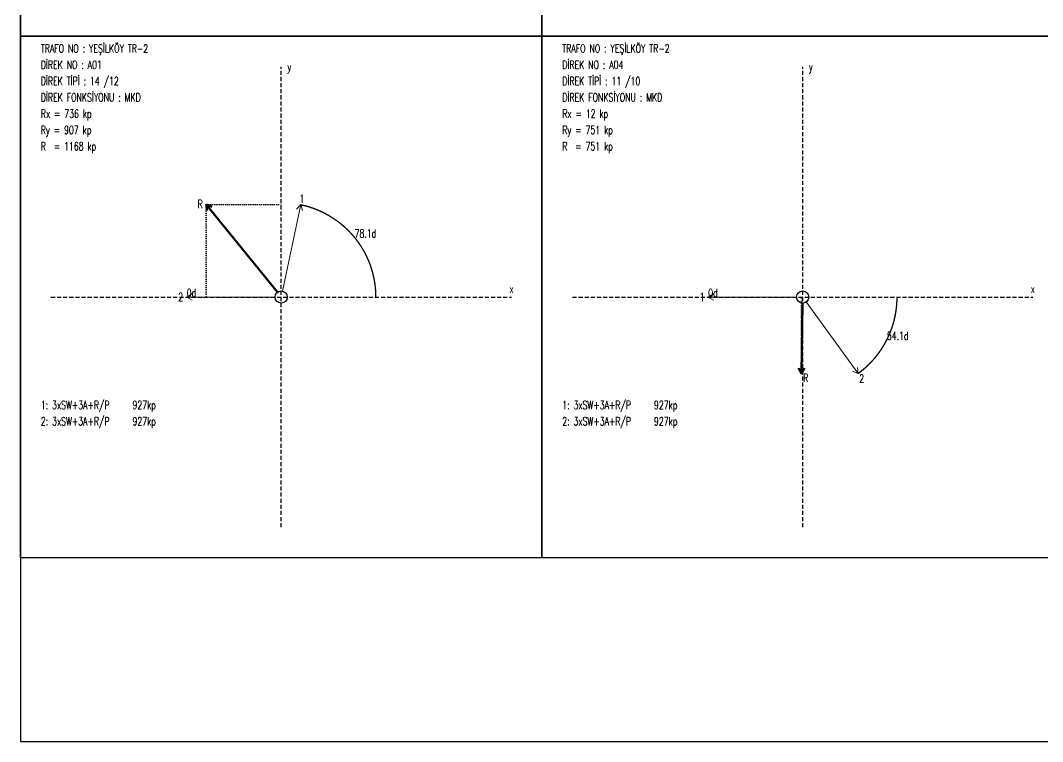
# Model space of a CAD drawing. Header units: millimetres. Extents: x 140 to 2450, y -142 to 155.
# Drawn here: x 139.8 to 345.6, y -142.5 to 2.7 of the extents above; entities that cross this region are included whole.
import ezdxf
from ezdxf.enums import TextEntityAlignment as Align

# ---------------------------------------------------------------- set-up
doc = ezdxf.new("R2010")
doc.units = ezdxf.units.MM
doc.linetypes.add('ACAD_ISO07W100', pattern=[0.2, 0, -0.2])
doc.linetypes.add('DASHDOT', pattern=[0.75, 0.5, -0.25])
doc.styles.get("Standard").update_dxf_attribs({"font": 'RomanS'})

# ---------------------------------------------------------------- blocks, each defined once
blk = doc.blocks.new('drgs')
at = {"linetype": 'DASHDOT', "ltscale": 2}
for p, q in [((64, -120.5), (64, -7.5)), ((192, -120.5), (192, -7.5)), ((7.5, -64), (120.5, -64)), ((135.5, -64), (248.5, -64))]:
    blk.add_line(p, q, dxfattribs=at)
at = {"lineweight": 70}
for p, q in [((63.05537, -62.835012), (45.609259, -41.319157)), ((45.609259, -41.319157), (47.009975, -41.855809)), ((45.609259, -41.319157), (45.844863, -42.800538)), ((191.975087, -65.499609), (191.688134, -82.77241)), ((191.688134, -82.77241), (190.959816, -81.461093)), ((191.688134, -82.77241), (192.459609, -81.486009))]:
    blk.add_line(p, q, dxfattribs=at)
at = {"linetype": 'ACAD_ISO07W100', "ltscale": 2}
for p, q in [((45.609259, -41.319157), (45.609259, -64)), ((45.609259, -41.319157), (64, -41.319157)), ((191.688134, -82.77241), (191.688134, -64)), ((191.688134, -82.77241), (192, -82.77241))]:
    blk.add_line(p, q, dxfattribs=at)
at = {"lineweight": 15}
for p, q in [((64.309945, -62.532548), (68.790674, -41.318281)), ((68.790674, -41.318281), (67.788412, -42.434288)), ((68.790674, -41.318281), (69.256033, -42.744269)), ((40.817875, -64), (42.116913, -63.25)), ((62.5, -64), (40.817875, -64)), ((40.817875, -64), (42.116913, -64.75)), ((168.817875, -64), (170.116913, -63.25)), ((190.5, -64), (168.817875, -64)), ((168.817875, -64), (170.116913, -64.75)), ((192.879797, -65.214847), (205.597356, -82.775591)), ((205.597356, -82.775591), (204.227975, -82.163387)), ((205.597356, -82.775591), (205.44285, -81.28357))]:
    blk.add_line(p, q, dxfattribs=at)
at = {"flags": 128}
for points in [[(0, 0), (0, 128), (128, 128), (128, 0), (0, 0)], [(128, 0), (128, 128), (256, 128), (256, 0), (128, 0)], [(0, -128), (0, 0), (128, 0), (128, -128), (0, -128)], [(128, -128), (128, 0), (256, 0), (256, -128), (128, -128)]]:
    blk.add_lwpolyline(points, close=True, dxfattribs=at)
at = {"color": 1, "flags": 128}
for points in [[(68.790674, -41.318281), (68.790674, -41.318281), (68.830253, -41.326677), (68.869818, -41.335142), (68.909369, -41.343676), (68.948904, -41.352279), (68.988424, -41.360951), (69.027929, -41.369692), (69.067419, -41.378502), (69.106893, -41.38738), (69.146352, -41.396328), (69.185795, -41.405345), (69.225222, -41.41443), (69.264633, -41.423584), (69.304028, -41.432807), (69.343407, -41.442099), (69.38277, -41.451459), (69.422117, -41.460888), (69.461446, -41.470386), (69.50076, -41.479952), (69.540056, -41.489587), (69.579336, -41.49929), (69.618599, -41.509062), (69.657844, -41.518903), (69.697072, -41.528812), (69.736283, -41.53879), (69.775477, -41.548835), (69.814653, -41.55895), (69.853811, -41.569132), (69.892951, -41.579383), (69.932073, -41.589703), (69.971178, -41.60009), (70.010264, -41.610546), (70.049332, -41.62107), (70.088381, -41.631662), (70.127412, -41.642322), (70.166424, -41.653051), (70.205417, -41.663847), (70.244392, -41.674712), (70.283347, -41.685644), (70.322283, -41.696645), (70.361201, -41.707713), (70.400098, -41.71885), (70.438976, -41.730054), (70.477835, -41.741326), (70.516674, -41.752666), (70.555493, -41.764073), (70.594292, -41.775549), (70.633071, -41.787092), (70.671829, -41.798702), (70.710568, -41.810381), (70.749286, -41.822127), (70.787983, -41.83394), (70.82666, -41.845821), (70.865316, -41.85777), (70.903951, -41.869786), (70.942565, -41.881869), (70.981158, -41.89402), (71.019729, -41.906238), (71.058279, -41.918523), (71.096808, -41.930876), (71.135315, -41.943296), (71.1738, -41.955783), (71.212264, -41.968337), (71.250705, -41.980958), (71.289125, -41.993647), (71.327522, -42.006402), (71.365897, -42.019225), (71.404249, -42.032114), (71.442579, -42.04507), (71.480886, -42.058094), (71.519171, -42.071184), (71.557432, -42.08434), (71.595671, -42.097564), (71.633886, -42.110854), (71.672078, -42.124211), (71.710247, -42.137635), (71.748392, -42.151125), (71.786514, -42.164682), (71.824612, -42.178305), (71.862686, -42.191995), (71.900736, -42.205751), (71.938762, -42.219574), (71.976764, -42.233463), (72.014742, -42.247418), (72.052695, -42.261439), (72.090624, -42.275527), (72.128528, -42.289681), (72.166407, -42.303901), (72.204261, -42.318187), (72.242091, -42.332539), (72.279895, -42.346957), (72.317674, -42.361441), (72.355428, -42.375991), (72.393156, -42.390607), (72.430859, -42.405289), (72.468536, -42.420037), (72.506187, -42.43485), (72.543812, -42.449729), (72.581412, -42.464673), (72.618985, -42.479684), (72.656532, -42.494759), (72.694052, -42.509901), (72.731546, -42.525107), (72.769014, -42.540379), (72.806454, -42.555717), (72.843868, -42.57112), (72.881255, -42.586588), (72.918615, -42.602121), (72.955948, -42.61772), (72.993253, -42.633383), (73.030531, -42.649112), (73.067782, -42.664906), (73.105005, -42.680764), (73.1422, -42.696688), (73.179368, -42.712677), (73.216507, -42.72873), (73.253618, -42.744848), (73.290701, -42.761031), (73.327756, -42.777279), (73.364783, -42.793591), (73.40178, -42.809968), (73.43875, -42.82641), (73.47569, -42.842916), (73.512602, -42.859486), (73.549484, -42.876121), (73.586338, -42.89282), (73.623162, -42.909584), (73.659957, -42.926411), (73.696723, -42.943303), (73.733459, -42.960259), (73.770166, -42.977279), (73.806842, -42.994363), (73.843489, -43.011512), (73.880106, -43.028724), (73.916693, -43.046), (73.953249, -43.06334), (73.989775, -43.080743), (74.026271, -43.09821), (74.062736, -43.115741), (74.099171, -43.133336), (74.135575, -43.150994), (74.171947, -43.168716), (74.208289, -43.186501), (74.2446, -43.204349), (74.28088, -43.222261), (74.317128, -43.240236), (74.353345, -43.258275), (74.38953, -43.276376), (74.425684, -43.294541), (74.461806, -43.312769), (74.497896, -43.33106), (74.533954, -43.349413), (74.56998, -43.36783), (74.605974, -43.38631), (74.641936, -43.404852), (74.677865, -43.423457), (74.713761, -43.442125), (74.749625, -43.460855), (74.785456, -43.479648), (74.821255, -43.498503), (74.85702, -43.517421), (74.892752, -43.536401), (74.928451, -43.555444), (74.964117, -43.574549), (74.99975, -43.593716), (75.035349, -43.612945), (75.070914, -43.632237), (75.106445, -43.65159), (75.141943, -43.671005), (75.177407, -43.690483), (75.212837, -43.710022), (75.248232, -43.729623), (75.283594, -43.749286), (75.318921, -43.76901), (75.354213, -43.788796), (75.389471, -43.808644), (75.424694, -43.828553), (75.459883, -43.848523), (75.495036, -43.868555), (75.530155, -43.888649), (75.565238, -43.908803), (75.600286, -43.929019), (75.635299, -43.949296), (75.670276, -43.969634), (75.705218, -43.990033), (75.740124, -44.010493), (75.774995, -44.031013), (75.809829, -44.051595), (75.844628, -44.072238), (75.87939, -44.092941), (75.914116, -44.113704), (75.948806, -44.134529), (75.98346, -44.155414), (76.018077, -44.176359), (76.052657, -44.197365), (76.087201, -44.218431), (76.121708, -44.239557), (76.156178, -44.260743), (76.190611, -44.28199), (76.225007, -44.303297), (76.259365, -44.324663), (76.293687, -44.34609), (76.32797, -44.367576), (76.362217, -44.389122), (76.396425, -44.410728), (76.430596, -44.432394), (76.464729, -44.454119), (76.498824, -44.475904), (76.532881, -44.497749), (76.5669, -44.519652), (76.60088, -44.541615), (76.634822, -44.563638), (76.668726, -44.585719), (76.702591, -44.60786), (76.736417, -44.630059), (76.770205, -44.652318), (76.803953, -44.674636), (76.837663, -44.697012), (76.871333, -44.719448), (76.904965, -44.741942), (76.938557, -44.764495), (76.972109, -44.787106), (77.005622, -44.809776), (77.039096, -44.832504), (77.072529, -44.855291), (77.105923, -44.878136), (77.139277, -44.901039), (77.172591, -44.924), (77.205865, -44.94702), (77.239099, -44.970098), (77.272292, -44.993233), (77.305445, -45.016427), (77.338557, -45.039678), (77.371629, -45.062987), (77.40466, -45.086354), (77.43765, -45.109778), (77.470599, -45.13326), (77.503507, -45.156799), (77.536374, -45.180396), (77.5692, -45.20405), (77.601984, -45.227761), (77.634727, -45.25153), (77.667429, -45.275356), (77.700089, -45.299238), (77.732707, -45.323178), (77.765283, -45.347174), (77.797817, -45.371228), (77.83031, -45.395338), (77.86276, -45.419505), (77.895168, -45.443728), (77.927533, -45.468008), (77.959857, -45.492344), (77.992137, -45.516737), (78.024375, -45.541186), (78.056571, -45.565691), (78.088723, -45.590253), (78.120833, -45.61487), (78.152899, -45.639544), (78.184923, -45.664273), (78.216903, -45.689058), (78.24884, -45.713899), (78.280734, -45.738796), (78.312584, -45.763748), (78.34439, -45.788756), (78.376153, -45.81382), (78.407872, -45.838939), (78.439547, -45.864113), (78.471178, -45.889342), (78.502765, -45.914627), (78.534308, -45.939966), (78.565806, -45.965361), (78.59726, -45.990811), (78.62867, -46.016315), (78.660035, -46.041874), (78.691356, -46.067488), (78.722632, -46.093157), (78.753863, -46.11888), (78.785048, -46.144657), (78.816189, -46.170489), (78.847285, -46.196376), (78.878336, -46.222316), (78.909341, -46.248311), (78.940301, -46.274359), (78.971215, -46.300462), (79.002084, -46.326619), (79.032907, -46.352829), (79.063684, -46.379094), (79.094415, -46.405411), (79.125101, -46.431783), (79.15574, -46.458208), (79.186333, -46.484686), (79.21688, -46.511218), (79.24738, -46.537803), (79.277834, -46.564442), (79.308242, -46.591133), (79.338603, -46.617877), (79.368917, -46.644675), (79.399184, -46.671525), (79.429405, -46.698428), (79.459578, -46.725384), (79.489704, -46.752392), (79.519784, -46.779453), (79.549815, -46.806566), (79.5798, -46.833732), (79.609737, -46.86095), (79.639627, -46.88822), (79.669468, -46.915543), (79.699263, -46.942917), (79.729009, -46.970343), (79.758707, -46.997822), (79.788358, -47.025352), (79.81796, -47.052933), (79.847514, -47.080567), (79.87702, -47.108252), (79.906477, -47.135988), (79.935886, -47.163776), (79.965247, -47.191615), (79.994559, -47.219505), (80.023822, -47.247446), (80.053036, -47.275439), (80.082201, -47.303482), (80.111318, -47.331576), (80.140385, -47.359721), (80.169403, -47.387917), (80.198372, -47.416163), (80.227292, -47.44446), (80.256162, -47.472807), (80.284983, -47.501204), (80.313754, -47.529652), (80.342475, -47.55815), (80.371146, -47.586698), (80.399768, -47.615296), (80.42834, -47.643944), (80.456861, -47.672642), (80.485333, -47.701389), (80.513754, -47.730186), (80.542125, -47.759033), (80.570446, -47.787929), (80.598716, -47.816875), (80.626936, -47.84587), (80.655105, -47.874914), (80.683223, -47.904007), (80.71129, -47.933149), (80.739307, -47.96234), (80.767272, -47.99158), (80.795187, -48.020869), (80.82305, -48.050206), (80.850862, -48.079593), (80.878623, -48.109027), (80.906332, -48.13851), (80.93399, -48.168041), (80.961596, -48.197621), (80.98915, -48.227248), (81.016653, -48.256924), (81.044104, -48.286648), (81.071503, -48.316419), (81.09885, -48.346238), (81.126145, -48.376105), (81.153388, -48.40602), (81.180578, -48.435982), (81.207716, -48.465991), (81.234802, -48.496048), (81.261835, -48.526152), (81.288816, -48.556303), (81.315744, -48.586501), (81.342619, -48.616747), (81.369441, -48.647039), (81.396211, -48.677377), (81.422927, -48.707763), (81.449591, -48.738195), (81.476201, -48.768673), (81.502758, -48.799198), (81.529262, -48.829769), (81.555712, -48.860387), (81.582109, -48.89105), (81.608452, -48.92176), (81.634742, -48.952516), (81.660978, -48.983317), (81.68716, -49.014164), (81.713288, -49.045057), (81.739363, -49.075995), (81.765383, -49.106979), (81.791349, -49.138008), (81.817261, -49.169082), (81.843119, -49.200202), (81.868922, -49.231366), (81.894671, -49.262576), (81.920365, -49.293831), (81.946005, -49.32513), (81.97159, -49.356474), (81.997121, -49.387862), (82.022596, -49.419296), (82.048017, -49.450773), (82.073383, -49.482295), (82.098693, -49.513861), (82.123949, -49.545471), (82.149149, -49.577126), (82.174294, -49.608824), (82.199384, -49.640566), (82.224418, -49.672352), (82.249397, -49.704181), (82.27432, -49.736054), (82.299187, -49.76797), (82.323999, -49.79993), (82.348755, -49.831933), (82.373455, -49.863979), (82.398099, -49.896069), (82.422687, -49.928201), (82.447219, -49.960376), (82.471694, -49.992594), (82.496114, -50.024854), (82.520477, -50.057157), (82.544783, -50.089503), (82.569034, -50.121891), (82.593227, -50.154321), (82.617364, -50.186793), (82.641444, -50.219308), (82.665468, -50.251864), (82.689434, -50.284463), (82.713344, -50.317103), (82.737197, -50.349784), (82.760992, -50.382508), (82.784731, -50.415273), (82.808412, -50.448079), (82.832036, -50.480926), (82.855602, -50.513815), (82.879111, -50.546745), (82.902563, -50.579716), (82.925957, -50.612727), (82.949293, -50.64578), (82.972572, -50.678873), (82.995793, -50.712006), (83.018956, -50.74518), (83.042061, -50.778395), (83.065108, -50.81165), (83.088097, -50.844945), (83.111028, -50.87828), (83.1339, -50.911655), (83.156715, -50.94507), (83.17947, -50.978524), (83.202168, -51.012019), (83.224807, -51.045552), (83.247388, -51.079126), (83.269909, -51.112738), (83.292373, -51.14639), (83.314777, -51.180081), (83.337122, -51.213812), (83.359409, -51.247581), (83.381637, -51.281389), (83.403805, -51.315235), (83.425915, -51.349121), (83.447965, -51.383045), (83.469956, -51.417007), (83.491888, -51.451007), (83.513761, -51.485046), (83.535574, -51.519123), (83.557327, -51.553238), (83.579021, -51.587391), (83.600655, -51.621582), (83.62223, -51.65581), (83.643745, -51.690076), (83.6652, -51.72438), (83.686595, -51.758721), (83.70793, -51.793099), (83.729205, -51.827515), (83.75042, -51.861967), (83.771574, -51.896456), (83.792669, -51.930983), (83.813703, -51.965546), (83.834677, -52.000146), (83.855591, -52.034782), (83.876444, -52.069455), (83.897236, -52.104164), (83.917968, -52.138909), (83.938639, -52.173691), (83.959249, -52.208508), (83.979799, -52.243361), (84.000288, -52.278251), (84.020716, -52.313176), (84.041082, -52.348136), (84.061388, -52.383132), (84.081633, -52.418164), (84.101817, -52.45323), (84.121939, -52.488332), (84.142, -52.523469), (84.161999, -52.558641), (84.181938, -52.593848), (84.201814, -52.629089), (84.22163, -52.664365), (84.241383, -52.699676), (84.261075, -52.735021), (84.280705, -52.7704), (84.300274, -52.805814), (84.31978, -52.841262), (84.339225, -52.876743), (84.358608, -52.912259), (84.377929, -52.947808), (84.397187, -52.983391), (84.416384, -53.019008), (84.435518, -53.054658), (84.45459, -53.090341), (84.4736, -53.126058), (84.492547, -53.161807), (84.511432, -53.19759), (84.530255, -53.233406), (84.549015, -53.269254), (84.567712, -53.305135), (84.586347, -53.341049), (84.604919, -53.376995), (84.623428, -53.412974), (84.641875, -53.448985), (84.660258, -53.485027), (84.678579, -53.521102), (84.696837, -53.557209), (84.715031, -53.593348), (84.733163, -53.629518), (84.751231, -53.66572), (84.769236, -53.701954), (84.787178, -53.738219), (84.805056, -53.774515), (84.822871, -53.810842), (84.840623, -53.8472), (84.858311, -53.883589), (84.875936, -53.920009), (84.893497, -53.95646), (84.910995, -53.992941), (84.928428, -54.029453), (84.945798, -54.065995), (84.963105, -54.102568), (84.980347, -54.13917), (84.997525, -54.175803), (85.01464, -54.212466), (85.03169, -54.249158), (85.048677, -54.28588), (85.065599, -54.322632), (85.082457, -54.359413), (85.099251, -54.396223), (85.115981, -54.433063), (85.132646, -54.469932), (85.149247, -54.50683), (85.165783, -54.543757), (85.182255, -54.580712), (85.198663, -54.617697), (85.215006, -54.65471), (85.231284, -54.691751), (85.247498, -54.728821), (85.263646, -54.765919), (85.279731, -54.803045), (85.29575, -54.840199), (85.311704, -54.877381), (85.327594, -54.914591), (85.343418, -54.951828), (85.359178, -54.989093), (85.374872, -55.026386), (85.390502, -55.063706), (85.406066, -55.101053), (85.421565, -55.138427), (85.436999, -55.175828), (85.452367, -55.213256), (85.46767, -55.250711), (85.482908, -55.288192), (85.49808, -55.3257), (85.513187, -55.363235), (85.528228, -55.400795), (85.543204, -55.438382), (85.558114, -55.475995), (85.572958, -55.513634), (85.587737, -55.551299), (85.60245, -55.58899), (85.617097, -55.626706), (85.631678, -55.664448), (85.646193, -55.702215), (85.660643, -55.740007), (85.675026, -55.777825), (85.689343, -55.815667), (85.703595, -55.853535), (85.71778, -55.891427), (85.731899, -55.929344), (85.745952, -55.967285), (85.759938, -56.005252), (85.773859, -56.043242), (85.787713, -56.081257), (85.8015, -56.119295), (85.815221, -56.157358), (85.828876, -56.195445), (85.842465, -56.233555), (85.855986, -56.271689), (85.869441, -56.309847), (85.88283, -56.348028), (85.896152, -56.386232), (85.909407, -56.42446), (85.922595, -56.462711), (85.935717, -56.500984), (85.948772, -56.539281), (85.96176, -56.5776), (85.974681, -56.615942), (85.987535, -56.654306), (86.000322, -56.692693), (86.013042, -56.731102), (86.025695, -56.769533), (86.038281, -56.807986), (86.0508, -56.846461), (86.063252, -56.884957), (86.075636, -56.923476), (86.087954, -56.962016), (86.100204, -57.000577), (86.112386, -57.03916), (86.124502, -57.077764), (86.136549, -57.116389), (86.14853, -57.155035), (86.160443, -57.193702), (86.172288, -57.23239), (86.184066, -57.271098), (86.195777, -57.309827), (86.207419, -57.348576), (86.218994, -57.387345), (86.230502, -57.426135), (86.241942, -57.464944), (86.253314, -57.503774), (86.264618, -57.542623), (86.275854, -57.581492), (86.287022, -57.62038), (86.298123, -57.659288), (86.309156, -57.698215), (86.32012, -57.737162), (86.331017, -57.776127), (86.341846, -57.815112), (86.352606, -57.854115), (86.363299, -57.893137), (86.373923, -57.932178), (86.38448, -57.971237), (86.394968, -58.010314), (86.405388, -58.04941), (86.415739, -58.088524), (86.426023, -58.127655), (86.436238, -58.166805), (86.446384, -58.205973), (86.456463, -58.245158), (86.466472, -58.28436), (86.476414, -58.323581), (86.486287, -58.362818), (86.496091, -58.402072), (86.505827, -58.441344), (86.515495, -58.480633), (86.525094, -58.519938), (86.534624, -58.55926), (86.544085, -58.598599), (86.553478, -58.637954), (86.562802, -58.677325), (86.572058, -58.716713), (86.581245, -58.756116), (86.590362, -58.795536), (86.599411, -58.834971), (86.608392, -58.874423), (86.617303, -58.91389), (86.626146, -58.953372), (86.634919, -58.99287), (86.643624, -59.032383), (86.652259, -59.071911), (86.660826, -59.111454), (86.669324, -59.151012), (86.677752, -59.190585), (86.686112, -59.230172), (86.694402, -59.269774), (86.702623, -59.309391), (86.710775, -59.349021), (86.718858, -59.388666), (86.726872, -59.428325), (86.734816, -59.467998), (86.742692, -59.507684), (86.750498, -59.547385), (86.758234, -59.587099), (86.765901, -59.626826), (86.773499, -59.666567), (86.781028, -59.70632), (86.788487, -59.746087), (86.795877, -59.785867), (86.803197, -59.82566), (86.810448, -59.865465), (86.817629, -59.905283), (86.824741, -59.945114), (86.831784, -59.984957), (86.838756, -60.024812), (86.84566, -60.064679), (86.852493, -60.104558), (86.859257, -60.144449), (86.865952, -60.184352), (86.872576, -60.224266), (86.879132, -60.264192), (86.885617, -60.30413), (86.892033, -60.344078), (86.898378, -60.384038), (86.904655, -60.424008), (86.910861, -60.46399), (86.916998, -60.503982), (86.923064, -60.543985), (86.929061, -60.583999), (86.934989, -60.624023), (86.940846, -60.664057), (86.946633, -60.704102), (86.952351, -60.744156), (86.957998, -60.78422), (86.963576, -60.824294), (86.969083, -60.864378), (86.974521, -60.904472), (86.979889, -60.944574), (86.985187, -60.984687), (86.990414, -61.024808), (86.995572, -61.064938), (87.00066, -61.105078), (87.005677, -61.145226), (87.010625, -61.185382), (87.015502, -61.225548), (87.020309, -61.265722), (87.025046, -61.305904), (87.029713, -61.346094), (87.03431, -61.386293), (87.038837, -61.426499), (87.043294, -61.466713), (87.04768, -61.506935), (87.051996, -61.547165), (87.056242, -61.587402), (87.060418, -61.627646), (87.064523, -61.667898), (87.068558, -61.708157), (87.072523, -61.748422), (87.076418, -61.788695), (87.080242, -61.828974), (87.083996, -61.86926), (87.08768, -61.909552), (87.091293, -61.949851), (87.094836, -61.990156), (87.098309, -62.030467), (87.101711, -62.070785), (87.105043, -62.111108), (87.108304, -62.151436), (87.111496, -62.191771), (87.114616, -62.232111), (87.117667, -62.272456), (87.120647, -62.312806), (87.123556, -62.353162), (87.126395, -62.393523), (87.129164, -62.433888), (87.131862, -62.474259), (87.13449, -62.514634), (87.137047, -62.555013), (87.139534, -62.595397), (87.14195, -62.635786), (87.144296, -62.676178), (87.146571, -62.716574), (87.148776, -62.756975), (87.15091, -62.797379), (87.152973, -62.837787), (87.154967, -62.878198), (87.156889, -62.918613), (87.158741, -62.959031), (87.160523, -62.999452), (87.162234, -63.039876), (87.163874, -63.080303), (87.165444, -63.120733), (87.166944, -63.161166), (87.168372, -63.201601), (87.169731, -63.242039), (87.171018, -63.282479), (87.172235, -63.322921), (87.173382, -63.363365), (87.174457, -63.403811), (87.175463, -63.444259), (87.176397, -63.484709), (87.177261, -63.52516), (87.178055, -63.565612), (87.178778, -63.606066), (87.17943, -63.646522), (87.180012, -63.686978), (87.180523, -63.727435), (87.180963, -63.767893), (87.181333, -63.808352), (87.181632, -63.848811), (87.181861, -63.889271), (87.182019, -63.929731), (87.182106, -63.970191), (87.182125, -64)], [(40.817875, -64), (40.817875, -64), (40.817875, -64)], [(168.817875, -64), (168.817875, -64), (168.817875, -64)], [(205.597356, -82.775591), (205.597356, -82.775591), (205.630105, -82.751831), (205.662813, -82.728013), (205.695478, -82.704138), (205.728102, -82.680207), (205.760685, -82.656218), (205.793225, -82.632173), (205.825723, -82.608071), (205.858179, -82.583912), (205.890593, -82.559697), (205.922965, -82.535425), (205.955294, -82.511096), (205.987581, -82.486712), (206.019825, -82.462271), (206.052026, -82.437773), (206.084185, -82.41322), (206.1163, -82.38861), (206.148373, -82.363945), (206.180403, -82.339223), (206.212389, -82.314446), (206.244332, -82.289612), (206.276232, -82.264724), (206.308088, -82.239779), (206.339901, -82.214779), (206.371669, -82.189723), (206.403395, -82.164612), (206.435076, -82.139446), (206.466713, -82.114225), (206.498306, -82.088948), (206.529855, -82.063616), (206.56136, -82.038229), (206.592821, -82.012787), (206.624237, -81.98729), (206.655608, -81.961739), (206.686935, -81.936133), (206.718217, -81.910472), (206.749454, -81.884757), (206.780647, -81.858987), (206.811794, -81.833162), (206.842896, -81.807284), (206.873953, -81.781351), (206.904965, -81.755364), (206.935931, -81.729323), (206.966852, -81.703228), (206.997727, -81.677079), (207.028556, -81.650876), (207.05934, -81.624619), (207.090078, -81.598309), (207.12077, -81.571945), (207.151415, -81.545527), (207.182015, -81.519056), (207.212568, -81.492532), (207.243075, -81.465955), (207.273536, -81.439324), (207.30395, -81.41264), (207.334318, -81.385903), (207.364638, -81.359113), (207.394912, -81.33227), (207.425139, -81.305375), (207.455319, -81.278426), (207.485452, -81.251426), (207.515538, -81.224372), (207.545577, -81.197266), (207.575568, -81.170108), (207.605512, -81.142897), (207.635408, -81.115634), (207.665257, -81.088319), (207.695057, -81.060952), (207.72481, -81.033533), (207.754516, -81.006062), (207.784173, -80.97854), (207.813782, -80.950965), (207.843343, -80.923339), (207.872855, -80.895662), (207.90232, -80.867932), (207.931736, -80.840152), (207.961103, -80.81232), (207.990422, -80.784437), (208.019692, -80.756503), (208.048913, -80.728518), (208.078085, -80.700482), (208.107209, -80.672395), (208.136283, -80.644257), (208.165308, -80.616069), (208.194284, -80.58783), (208.22321, -80.55954), (208.252087, -80.5312), (208.280915, -80.50281), (208.309693, -80.474369), (208.338421, -80.445878), (208.3671, -80.417337), (208.395729, -80.388746), (208.424307, -80.360105), (208.452836, -80.331415), (208.481315, -80.302674), (208.509743, -80.273884), (208.538121, -80.245044), (208.566449, -80.216155), (208.594726, -80.187216), (208.622953, -80.158228), (208.651129, -80.129191), (208.679255, -80.100105), (208.707329, -80.07097), (208.735353, -80.041786), (208.763326, -80.012552), (208.791247, -79.983271), (208.819118, -79.95394), (208.846937, -79.924561), (208.874705, -79.895133), (208.902421, -79.865657), (208.930086, -79.836133), (208.9577, -79.80656), (208.985262, -79.776939), (209.012772, -79.74727), (209.04023, -79.717553), (209.067636, -79.687789), (209.094991, -79.657976), (209.122293, -79.628116), (209.149543, -79.598208), (209.176741, -79.568253), (209.203886, -79.53825), (209.23098, -79.5082), (209.25802, -79.478102), (209.285008, -79.447958), (209.311944, -79.417766), (209.338827, -79.387528), (209.365656, -79.357243), (209.392433, -79.32691), (209.419157, -79.296532), (209.445828, -79.266106), (209.472446, -79.235634), (209.499011, -79.205116), (209.525522, -79.174551), (209.55198, -79.14394), (209.578384, -79.113283), (209.604735, -79.08258), (209.631032, -79.051831), (209.657276, -79.021036), (209.683466, -78.990196), (209.709602, -78.959309), (209.735683, -78.928377), (209.761711, -78.8974), (209.787685, -78.866377), (209.813605, -78.835309), (209.83947, -78.804196), (209.865281, -78.773038), (209.891038, -78.741835), (209.91674, -78.710586), (209.942387, -78.679293), (209.96798, -78.647956), (209.993518, -78.616573), (210.019002, -78.585147), (210.04443, -78.553675), (210.069804, -78.52216), (210.095122, -78.4906), (210.120385, -78.458996), (210.145593, -78.427348), (210.170746, -78.395656), (210.195844, -78.36392), (210.220886, -78.33214), (210.245872, -78.300317), (210.270803, -78.26845), (210.295678, -78.23654), (210.320498, -78.204586), (210.345262, -78.172589), (210.36997, -78.140549), (210.394622, -78.108466), (210.419217, -78.07634), (210.443757, -78.044171), (210.468241, -78.011959), (210.492668, -77.979705), (210.517039, -77.947408), (210.541354, -77.915068), (210.565612, -77.882686), (210.589814, -77.850262), (210.613958, -77.817795), (210.638047, -77.785287), (210.662078, -77.752736), (210.686053, -77.720144), (210.70997, -77.68751), (210.733831, -77.654834), (210.757635, -77.622116), (210.781381, -77.589357), (210.805071, -77.556557), (210.828703, -77.523715), (210.852277, -77.490833), (210.875794, -77.457909), (210.899254, -77.424944), (210.922656, -77.391938), (210.946001, -77.358891), (210.969288, -77.325804), (210.992517, -77.292676), (211.015688, -77.259507), (211.038801, -77.226299), (211.061856, -77.193049), (211.084853, -77.15976), (211.107792, -77.126431), (211.130673, -77.093061), (211.153496, -77.059652), (211.17626, -77.026203), (211.198966, -76.992714), (211.221613, -76.959186), (211.244202, -76.925618), (211.266732, -76.892011), (211.289204, -76.858365), (211.311616, -76.824679), (211.33397, -76.790955), (211.356265, -76.757191), (211.378501, -76.723389), (211.400678, -76.689547), (211.422796, -76.655667), (211.444855, -76.621749), (211.466854, -76.587792), (211.488794, -76.553797), (211.510675, -76.519763), (211.532496, -76.485692), (211.554258, -76.451582), (211.575961, -76.417435), (211.597603, -76.383249), (211.619186, -76.349026), (211.64071, -76.314765), (211.662173, -76.280467), (211.683576, -76.246132), (211.70492, -76.211759), (211.726204, -76.177348), (211.747427, -76.142901), (211.76859, -76.108417), (211.789693, -76.073896), (211.810736, -76.039338), (211.831718, -76.004743), (211.85264, -75.970112), (211.873502, -75.935445), (211.894303, -75.900741), (211.915043, -75.866), (211.935723, -75.831224), (211.956342, -75.796412), (211.9769, -75.761563), (211.997398, -75.726679), (212.017834, -75.691759), (212.03821, -75.656804), (212.058524, -75.621813), (212.078777, -75.586786), (212.09897, -75.551725), (212.119101, -75.516628), (212.13917, -75.481496), (212.159178, -75.446329), (212.179125, -75.411127), (212.199011, -75.37589), (212.218835, -75.340619), (212.238597, -75.305313), (212.258298, -75.269973), (212.277937, -75.234599), (212.297514, -75.19919), (212.317029, -75.163747), (212.336483, -75.12827), (212.355874, -75.092759), (212.375204, -75.057215), (212.394471, -75.021636), (212.413676, -74.986025), (212.43282, -74.950379), (212.4519, -74.914701), (212.470919, -74.878989), (212.489875, -74.843244), (212.508769, -74.807466), (212.5276, -74.771655), (212.546369, -74.735811), (212.565075, -74.699934), (212.583719, -74.664025), (212.6023, -74.628084), (212.620818, -74.59211), (212.639273, -74.556103), (212.657666, -74.520065), (212.675995, -74.483995), (212.694262, -74.447892), (212.712465, -74.411758), (212.730606, -74.375592), (212.748683, -74.339395), (212.766697, -74.303166), (212.784648, -74.266905), (212.802535, -74.230613), (212.820359, -74.194291), (212.83812, -74.157937), (212.855817, -74.121552), (212.873451, -74.085136), (212.891021, -74.04869), (212.908527, -74.012213), (212.92597, -73.975705), (212.943349, -73.939167), (212.960664, -73.902599), (212.977916, -73.866001), (212.995103, -73.829373), (213.012227, -73.792714), (213.029286, -73.756026), (213.046282, -73.719308), (213.063213, -73.682561), (213.08008, -73.645784), (213.096883, -73.608977), (213.113622, -73.572142), (213.130296, -73.535277), (213.146906, -73.498383), (213.163452, -73.461461), (213.179933, -73.424509), (213.196349, -73.387529), (213.212701, -73.35052), (213.228989, -73.313482), (213.245212, -73.276417), (213.26137, -73.239323), (213.277463, -73.2022), (213.293491, -73.16505), (213.309455, -73.127872), (213.325354, -73.090666), (213.341187, -73.053433), (213.356956, -73.016172), (213.37266, -72.978883), (213.388298, -72.941567), (213.403872, -72.904224), (213.41938, -72.866853), (213.434823, -72.829456), (213.4502, -72.792032), (213.465513, -72.754581), (213.48076, -72.717103), (213.495941, -72.679599), (213.511057, -72.642068), (213.526108, -72.604511), (213.541093, -72.566928), (213.556012, -72.529318), (213.570865, -72.491683), (213.585653, -72.454022), (213.600376, -72.416335), (213.615032, -72.378623), (213.629622, -72.340884), (213.644147, -72.303121), (213.658606, -72.265332), (213.672999, -72.227518), (213.687325, -72.189679), (213.701586, -72.151815), (213.71578, -72.113926), (213.729909, -72.076013), (213.743971, -72.038075), (213.757967, -72.000112), (213.771897, -71.962125), (213.78576, -71.924114), (213.799557, -71.886078), (213.813288, -71.848019), (213.826952, -71.809936), (213.840549, -71.771829), (213.854081, -71.733698), (213.867545, -71.695544), (213.880943, -71.657366), (213.894274, -71.619165), (213.907539, -71.58094), (213.920737, -71.542693), (213.933868, -71.504423), (213.946932, -71.466129), (213.95993, -71.427813), (213.97286, -71.389475), (213.985724, -71.351114), (213.99852, -71.31273), (214.01125, -71.274324), (214.023912, -71.235897), (214.036508, -71.197447), (214.049036, -71.158975), (214.061497, -71.120481), (214.073891, -71.081966), (214.086218, -71.043429), (214.098478, -71.00487), (214.11067, -70.96629), (214.122795, -70.927689), (214.134852, -70.889067), (214.146842, -70.850424), (214.158764, -70.81176), (214.170619, -70.773076), (214.182407, -70.73437), (214.194127, -70.695644), (214.205779, -70.656898), (214.217364, -70.618132), (214.228881, -70.579345), (214.24033, -70.540538), (214.251712, -70.501712), (214.263025, -70.462865), (214.274271, -70.423999), (214.285449, -70.385113), (214.296559, -70.346208), (214.307602, -70.307284), (214.318576, -70.26834), (214.329482, -70.229377), (214.340321, -70.190395), (214.351091, -70.151395), (214.361793, -70.112375), (214.372427, -70.073337), (214.382993, -70.034281), (214.393491, -69.995206), (214.40392, -69.956113), (214.414281, -69.917002), (214.424574, -69.877872), (214.434799, -69.838725), (214.444955, -69.79956), (214.455043, -69.760378), (214.465063, -69.721177), (214.475014, -69.68196), (214.484897, -69.642725), (214.494711, -69.603473), (214.504456, -69.564204), (214.514134, -69.524917), (214.523742, -69.485614), (214.533282, -69.446295), (214.542753, -69.406958), (214.552156, -69.367606), (214.56149, -69.328237), (214.570755, -69.288851), (214.579951, -69.24945), (214.589079, -69.210032), (214.598138, -69.170599), (214.607128, -69.13115), (214.616049, -69.091685), (214.624901, -69.052205), (214.633684, -69.01271), (214.642399, -68.973199), (214.651044, -68.933673), (214.65962, -68.894132), (214.668128, -68.854576), (214.676566, -68.815005), (214.684935, -68.77542), (214.693235, -68.73582), (214.701466, -68.696205), (214.709628, -68.656577), (214.717721, -68.616934), (214.725744, -68.577277), (214.733699, -68.537606), (214.741584, -68.497922), (214.749399, -68.458223), (214.757146, -68.418511), (214.764823, -68.378786), (214.77243, -68.339047), (214.779969, -68.299295), (214.787438, -68.25953), (214.794837, -68.219752), (214.802168, -68.179961), (214.809428, -68.140157), (214.816619, -68.100341), (214.823741, -68.060512), (214.830793, -68.020671), (214.837776, -67.980818), (214.844689, -67.940952), (214.851532, -67.901075), (214.858306, -67.861186), (214.86501, -67.821284), (214.871645, -67.781372), (214.87821, -67.741447), (214.884705, -67.701512), (214.891131, -67.661565), (214.897486, -67.621607), (214.903772, -67.581637), (214.909989, -67.541657), (214.916135, -67.501667), (214.922212, -67.461665), (214.928219, -67.421653), (214.934156, -67.38163), (214.940023, -67.341598), (214.94582, -67.301555), (214.951547, -67.261502), (214.957205, -67.221439), (214.962792, -67.181366), (214.96831, -67.141284), (214.973757, -67.101192), (214.979135, -67.06109), (214.984443, -67.020979), (214.98968, -66.980859), (214.994848, -66.94073), (214.999945, -66.900592), (215.004973, -66.860445), (215.00993, -66.82029), (215.014817, -66.780125), (215.019635, -66.739953), (215.024382, -66.699772), (215.029059, -66.659583), (215.033665, -66.619385), (215.038202, -66.57918), (215.042668, -66.538967), (215.047065, -66.498746), (215.051391, -66.458517), (215.055646, -66.418281), (215.059832, -66.378038), (215.063947, -66.337788), (215.067992, -66.29753), (215.071967, -66.257265), (215.075872, -66.216993), (215.079706, -66.176715), (215.08347, -66.13643), (215.087164, -66.096139), (215.090787, -66.055841), (215.09434, -66.015537), (215.097822, -65.975226), (215.101235, -65.93491), (215.104577, -65.894588), (215.107848, -65.85426), (215.111049, -65.813926), (215.11418, -65.773587), (215.11724, -65.733243), (215.12023, -65.692893), (215.123149, -65.652538), (215.125998, -65.612178), (215.128777, -65.571813), (215.131485, -65.531443), (215.134123, -65.491069), (215.13669, -65.45069), (215.139187, -65.410307), (215.141613, -65.369919), (215.143968, -65.329527), (215.146254, -65.289131), (215.148468, -65.248732), (215.150613, -65.208328), (215.152686, -65.167921), (215.154689, -65.12751), (215.156622, -65.087096), (215.158484, -65.046678), (215.160276, -65.006257), (215.161997, -64.965834), (215.163647, -64.925407), (215.165227, -64.884977), (215.166736, -64.844545), (215.168175, -64.80411), (215.169543, -64.763673), (215.170841, -64.723233), (215.172068, -64.682791), (215.173224, -64.642347), (215.17431, -64.601902), (215.175325, -64.561454), (215.17627, -64.521004), (215.177144, -64.480553), (215.177947, -64.440101), (215.17868, -64.399647), (215.179342, -64.359192), (215.179934, -64.318736), (215.180455, -64.278279), (215.180905, -64.237821), (215.181285, -64.197362), (215.181594, -64.156903), (215.181833, -64.116443), (215.182, -64.075983), (215.182098, -64.035523), (215.182125, -64)]]:
    blk.add_lwpolyline(points, dxfattribs=at)
for centre in [(64, -64), (192, -64)]:
    blk.add_circle(centre, 1.5)
at = {"width": 0.7}
for s, p in [('TRAFO NO : YEŞİLKÖY TR-2', (5, -3)), ('TRAFO NO : YEŞİLKÖY TR-2', (133, -3)), ('DİREK NO : A01', (5, -7)), ('DİREK NO : A04', (133, -7)), ('DİREK TİPİ : 14 /12', (5, -11)), ('DİREK TİPİ : 11 /10', (133, -11)), ('DİREK FONKSİYONU : MKD', (5, -15)), ('DİREK FONKSİYONU : MKD', (133, -15)), ('Rx = 736 kp', (5, -19)), ('Rx = 12 kp', (133, -19)), ('Ry = 907 kp', (5, -23)), ('Ry = 751 kp', (133, -23)), ('R  = 1168 kp', (5, -27)), ('R  = 751 kp', (133, -27)), ('1: 3xSW+3A+R/P    927kp', (5, -90.5)), ('1: 3xSW+3A+R/P    927kp', (133, -90.5)), ('2: 3xSW+3A+R/P    927kp', (5, -94.5)), ('2: 3xSW+3A+R/P    927kp', (133, -94.5))]:
    blk.add_text(s, height=2, dxfattribs=at).set_placement(p, align=Align.MIDDLE_LEFT)
for s, p in [('y', (66, -7.5)), ('y', (194, -7.5)), ('x', (120.5, -62)), ('x', (248.5, -62))]:
    blk.add_text(s, height=2, dxfattribs=at).set_placement(p, align=Align.MIDDLE_CENTER)
at = {"lineweight": 15, "width": 0.7}
for s, p in [('1', (69.100654, -39.85066)), ('2', (39.317875, -64)), ('1', (167.317875, -64)), ('2', (206.477174, -83.990466))]:
    blk.add_text(s, height=2, dxfattribs=at).set_placement(p, align=Align.MIDDLE_CENTER)
at = {"lineweight": 70, "width": 0.7}
for p in [(44.117375, -41.163323), (192.73103, -83.850542)]:
    blk.add_text('R', height=2, dxfattribs=at).set_placement(p, align=Align.MIDDLE_CENTER)
at = {"color": 1, "width": 0.7}
for s, p in [('78.1d', (82.006512, -49.399436)), ('0d', (40.817875, -64)), ('0d', (168.817875, -64)), ('54.1d', (212.647355, -74.540287))]:
    blk.add_text(s, height=2, dxfattribs=at).set_placement(p)

msp = doc.modelspace()

# ---------------------------------------------------------------- linework, layer by layer
msp.add_lwpolyline([(139.801, 154.511), (139.801, -142.489), (349.801, -142.489), (349.801, 154.511), (139.801, 154.511)])

# ---------------------------------------------------------------- block references
at = {"xscale": 0.8203125, "yscale": 0.8203125, "zscale": 0.8203125}
msp.add_blockref('drgs', (139.801, -0.489), dxfattribs=at)

doc.saveas('drawing.dxf')
